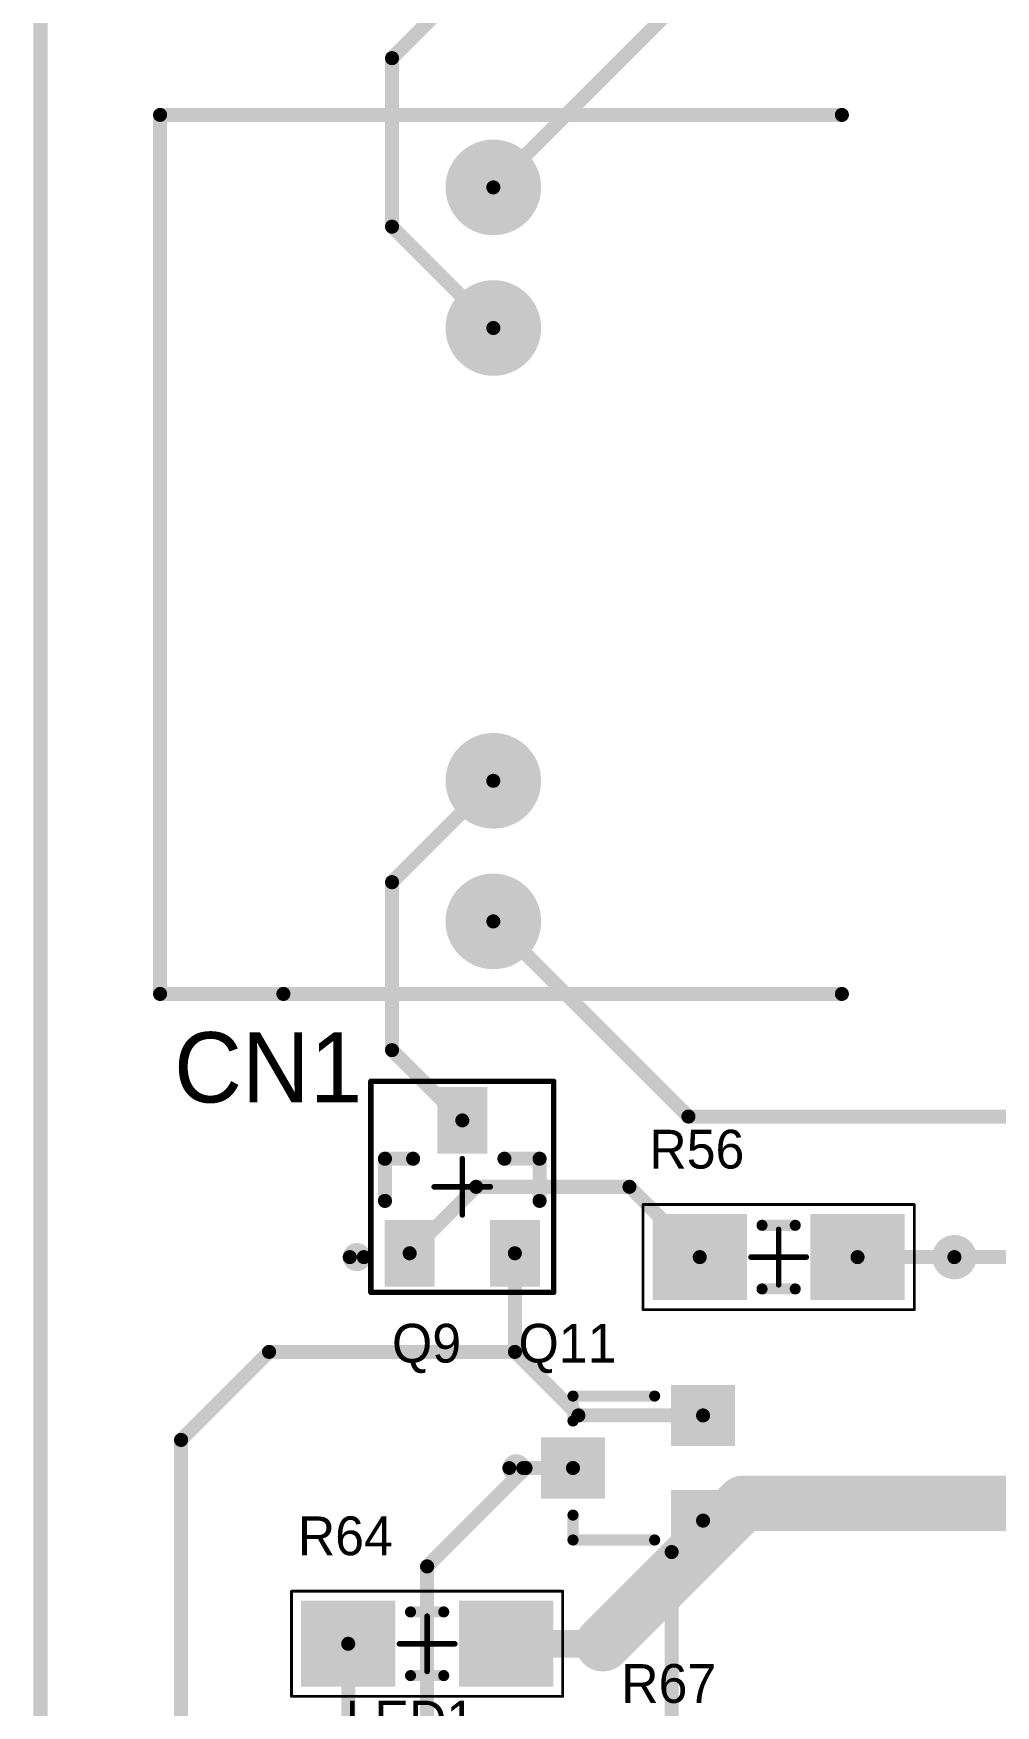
# Model space of a CAD drawing. Header units: millimetres. Extents: x 37 to 246, y 26 to 184.
# Drawn here: x 37.34 to 54.72, y 137.31 to 167.52 of the extents above; entities that cross this region are included whole.
import ezdxf

# ---------------------------------------------------------------- set-up
doc = ezdxf.new("R2010")
doc.units = ezdxf.units.MM
for name, color, linetype in [('BottomLayer', 5, 'Continuous'), ('BottomSolder', 6, 'Continuous'), ('KeepOutLayer', 6, 'Continuous'), ('Mechanical15', 56, 'Continuous'), ('MultiLayer', 9, 'Continuous'), ('PadHoleLayer', 156, 'Continuous'), ('TopLayer', 1, 'Continuous'), ('TopOverlay', 2, 'Continuous'), ('TopPaste', 8, 'Continuous'), ('TopSolder', 216, 'Continuous'), ('ViaHoleLayer', 16, 'Continuous')]:
    doc.layers.add(name, color=color, linetype=linetype)

msp = doc.modelspace()

# ---------------------------------------------------------------- linework, layer by layer
at = {"layer": 'BottomLayer'}
for points, const_width in [([(45.265, 164.74, 1), (46.027, 164.74, 1)], 0.762), ([(45.265, 162.2, 1), (46.027, 162.2, 1)], 0.762), ([(45.265, 154.02, 1), (46.027, 154.02, 1)], 0.762), ([(45.265, 151.48, 1), (46.027, 151.48, 1)], 0.762), ([(53.775, 145.415, 1), (54.175, 145.415, 1)], 0.4), ([(53.911, 145.415, 1), (54.038, 145.415, 1)], 0.127), ([(49.915, 140.97, 1), (50.415, 140.97, 1)], 0.5), ([(49.915, 140.97, 1), (50.415, 140.97, 1)], 0.5), ([(47.375, 138.43, 1), (47.875, 138.43, 1)], 0.5), ([(47.425, 138.43, 1), (47.825, 138.43, 1)], 0.4)]:
    msp.add_lwpolyline(points, format="xyb", close=True, dxfattribs=dict(at, const_width=const_width))
for points, const_width in [([(53.975, 145.415), (74.295, 145.415)], 0.254), ([(47.625, 138.43), (50.165, 140.97)], 1), ([(50.165, 140.97), (59.69, 140.97)], 1)]:
    msp.add_lwpolyline(points, dxfattribs=dict(at, const_width=const_width))
at = {"layer": 'BottomSolder', "const_width": 0.864}
for points in [[(45.214, 164.74, 1), (46.078, 164.74, 1)], [(45.214, 162.2, 1), (46.078, 162.2, 1)], [(45.214, 154.02, 1), (46.078, 154.02, 1)], [(45.214, 151.48, 1), (46.078, 151.48, 1)]]:
    msp.add_lwpolyline(points, format="xyb", close=True, dxfattribs=at)
at = {"layer": 'KeepOutLayer', "const_width": 0.254}
msp.add_lwpolyline([(37.465, 26.035), (37.465, 183.515)], dxfattribs=at)
at = {"layer": 'Mechanical15'}
for points, const_width in [([(43.434, 148.59), (46.736, 148.59)], 0.1), ([(43.434, 144.78), (43.434, 148.59)], 0.1), ([(46.736, 144.78), (46.736, 148.59)], 0.1), ([(45.085, 146.177), (45.085, 147.193)], 0.1), ([(44.577, 146.685), (45.593, 146.685)], 0.1), ([(48.35, 144.465), (48.35, 146.365)], 0.05), ([(48.35, 146.365), (53.25, 146.365)], 0.05), ([(53.25, 144.465), (53.25, 146.365)], 0.05), ([(50.8, 144.915), (50.8, 145.915)], 0.1), ([(50.3, 145.415), (51.3, 145.415)], 0.1), ([(43.434, 144.78), (46.736, 144.78)], 0.1), ([(48.35, 144.465), (53.25, 144.465)], 0.05), ([(42, 139.38), (46.9, 139.38)], 0.05), ([(42, 137.48), (42, 139.38)], 0.05), ([(46.9, 137.48), (46.9, 139.38)], 0.05), ([(44.45, 137.93), (44.45, 138.93)], 0.1), ([(43.95, 138.43), (44.95, 138.43)], 0.1), ([(42, 137.48), (46.9, 137.48)], 0.05)]:
    msp.add_lwpolyline(points, dxfattribs=dict(at, const_width=const_width))
for points, const_width in [([(43.409, 148.59, 1), (43.459, 148.59, 1)], 0.05), ([(43.409, 148.59, 1), (43.459, 148.59, 1)], 0.05), ([(46.711, 148.59, 1), (46.761, 148.59, 1)], 0.05), ([(46.711, 148.59, 1), (46.761, 148.59, 1)], 0.05), ([(45.06, 147.193, 1), (45.11, 147.193, 1)], 0.05), ([(44.552, 146.685, 1), (44.602, 146.685, 1)], 0.05), ([(45.568, 146.685, 1), (45.618, 146.685, 1)], 0.05), ([(45.06, 146.177, 1), (45.11, 146.177, 1)], 0.05), ([(48.338, 146.365, 1), (48.362, 146.365, 1)], 0.025), ([(48.338, 146.365, 1), (48.362, 146.365, 1)], 0.025), ([(53.238, 146.365, 1), (53.262, 146.365, 1)], 0.025), ([(53.238, 146.365, 1), (53.262, 146.365, 1)], 0.025), ([(50.775, 145.915, 1), (50.825, 145.915, 1)], 0.05), ([(50.275, 145.415, 1), (50.325, 145.415, 1)], 0.05), ([(51.275, 145.415, 1), (51.325, 145.415, 1)], 0.05), ([(43.409, 144.78, 1), (43.459, 144.78, 1)], 0.05), ([(43.409, 144.78, 1), (43.459, 144.78, 1)], 0.05), ([(46.711, 144.78, 1), (46.761, 144.78, 1)], 0.05), ([(46.711, 144.78, 1), (46.761, 144.78, 1)], 0.05), ([(50.775, 144.915, 1), (50.825, 144.915, 1)], 0.05), ([(48.338, 144.465, 1), (48.362, 144.465, 1)], 0.025), ([(48.338, 144.465, 1), (48.362, 144.465, 1)], 0.025), ([(53.238, 144.465, 1), (53.262, 144.465, 1)], 0.025), ([(53.238, 144.465, 1), (53.262, 144.465, 1)], 0.025), ([(41.988, 139.38, 1), (42.012, 139.38, 1)], 0.025), ([(41.988, 139.38, 1), (42.012, 139.38, 1)], 0.025), ([(46.888, 139.38, 1), (46.912, 139.38, 1)], 0.025), ([(46.888, 139.38, 1), (46.912, 139.38, 1)], 0.025), ([(44.425, 138.93, 1), (44.475, 138.93, 1)], 0.05), ([(43.925, 138.43, 1), (43.975, 138.43, 1)], 0.05), ([(44.925, 138.43, 1), (44.975, 138.43, 1)], 0.05), ([(44.425, 137.93, 1), (44.475, 137.93, 1)], 0.05), ([(41.988, 137.48, 1), (42.012, 137.48, 1)], 0.025), ([(41.988, 137.48, 1), (42.012, 137.48, 1)], 0.025), ([(46.888, 137.48, 1), (46.912, 137.48, 1)], 0.025), ([(46.888, 137.48, 1), (46.912, 137.48, 1)], 0.025)]:
    msp.add_lwpolyline(points, format="xyb", close=True, dxfattribs=dict(at, const_width=const_width))
at = {"layer": 'MultiLayer', "const_width": 0.4}
for points in [[(53.775, 145.415, 1), (54.175, 145.415, 1)], [(47.425, 138.43, 1), (47.825, 138.43, 1)]]:
    msp.add_lwpolyline(points, format="xyb", close=True, dxfattribs=at)
at = {"layer": 'PadHoleLayer', "const_width": 0.45}
for points in [[(45.421, 164.74, 1), (45.871, 164.74, 1)], [(45.421, 162.2, 1), (45.871, 162.2, 1)], [(45.421, 154.02, 1), (45.871, 154.02, 1)], [(45.421, 151.48, 1), (45.871, 151.48, 1)]]:
    msp.add_lwpolyline(points, format="xyb", close=True, dxfattribs=at)
at = {"layer": 'TopLayer'}
for points, const_width in [([(43.815, 167.075), (45.085, 168.345)], 0.254), ([(45.646, 164.74), (49.181, 168.275)], 0.254), ([(43.815, 164.031), (43.815, 167.075)], 0.254), ([(43.815, 164.031), (45.646, 162.2)], 0.254), ([(43.815, 152.189), (45.646, 154.02)], 0.254), ([(43.815, 149.155), (43.815, 152.189)], 0.254), ([(45.646, 151.48), (49.171, 147.955)], 0.254), ([(43.815, 149.155), (45.085, 147.885)], 0.254), ([(49.171, 147.955), (58.138, 147.955)], 0.254), ([(44.135, 145.485), (45.335, 146.685)], 0.254), ([(45.335, 146.685), (48.105, 146.685)], 0.254), ([(48.105, 146.685), (49.375, 145.415)], 0.254), ([(46.035, 143.703), (46.035, 145.485)], 0.254), ([(52.225, 145.415), (53.975, 145.415)], 0.254), ([(40.005, 142.113), (41.595, 143.703)], 0.254), ([(41.595, 143.703), (46.035, 143.703)], 0.254), ([(46.035, 143.703), (47.183, 142.555)], 0.254), ([(47.183, 142.555), (49.435, 142.555)], 0.254), ([(40.005, 133.604), (40.005, 142.113)], 0.254), ([(44.45, 139.827), (46.228, 141.605)], 0.254), ([(46.228, 141.605), (47.085, 141.605)], 0.254), ([(48.867, 140.087), (49.435, 140.655)], 0.254), ([(48.867, 135.763), (48.867, 140.087)], 0.254), ([(44.45, 136.906), (44.45, 139.827)], 0.254), ([(45.875, 138.43), (47.625, 138.43)], 0.5), ([(43.025, 135.93), (43.025, 138.43)], 0.254)]:
    msp.add_lwpolyline(points, dxfattribs=dict(at, const_width=const_width))
for points, const_width in [([(43.752, 167.075, 1), (43.879, 167.075, 1)], 0.127), ([(43.752, 167.075, 1), (43.879, 167.075, 1)], 0.127), ([(45.265, 164.74, 1), (46.027, 164.74, 1)], 0.762), ([(45.582, 164.74, 1), (45.709, 164.74, 1)], 0.127), ([(43.752, 164.031, 1), (43.879, 164.031, 1)], 0.127), ([(43.752, 164.031, 1), (43.879, 164.031, 1)], 0.127), ([(45.265, 162.2, 1), (46.027, 162.2, 1)], 0.762), ([(45.582, 162.2, 1), (45.709, 162.2, 1)], 0.127), ([(45.265, 154.02, 1), (46.027, 154.02, 1)], 0.762), ([(45.582, 154.02, 1), (45.709, 154.02, 1)], 0.127), ([(43.752, 152.189, 1), (43.879, 152.189, 1)], 0.127), ([(43.752, 152.189, 1), (43.879, 152.189, 1)], 0.127), ([(45.265, 151.48, 1), (46.027, 151.48, 1)], 0.762), ([(45.582, 151.48, 1), (45.709, 151.48, 1)], 0.127), ([(43.752, 149.155, 1), (43.879, 149.155, 1)], 0.127), ([(43.752, 149.155, 1), (43.879, 149.155, 1)], 0.127), ([(49.107, 147.955, 1), (49.234, 147.955, 1)], 0.127), ([(49.107, 147.955, 1), (49.234, 147.955, 1)], 0.127), ([(45.022, 147.885, 1), (45.148, 147.885, 1)], 0.127), ([(45.271, 146.685, 1), (45.398, 146.685, 1)], 0.127), ([(45.271, 146.685, 1), (45.398, 146.685, 1)], 0.127), ([(48.042, 146.685, 1), (48.169, 146.685, 1)], 0.127), ([(48.042, 146.685, 1), (48.169, 146.685, 1)], 0.127), ([(44.071, 145.485, 1), (44.198, 145.485, 1)], 0.127), ([(45.972, 145.485, 1), (46.099, 145.485, 1)], 0.127), ([(53.775, 145.415, 1), (54.175, 145.415, 1)], 0.4), ([(49.312, 145.415, 1), (49.439, 145.415, 1)], 0.127), ([(52.162, 145.415, 1), (52.289, 145.415, 1)], 0.127), ([(53.911, 145.415, 1), (54.038, 145.415, 1)], 0.127), ([(41.531, 143.703, 1), (41.658, 143.703, 1)], 0.127), ([(41.531, 143.703, 1), (41.658, 143.703, 1)], 0.127), ([(45.972, 143.703, 1), (46.099, 143.703, 1)], 0.127), ([(45.972, 143.703, 1), (46.099, 143.703, 1)], 0.127), ([(45.972, 143.703, 1), (46.099, 143.703, 1)], 0.127), ([(47.119, 142.555, 1), (47.246, 142.555, 1)], 0.127), ([(47.119, 142.555, 1), (47.246, 142.555, 1)], 0.127), ([(49.371, 142.555, 1), (49.498, 142.555, 1)], 0.127), ([(39.941, 142.113, 1), (40.069, 142.113, 1)], 0.127), ([(39.941, 142.113, 1), (40.069, 142.113, 1)], 0.127), ([(46.164, 141.605, 1), (46.291, 141.605, 1)], 0.127), ([(46.164, 141.605, 1), (46.291, 141.605, 1)], 0.127), ([(47.021, 141.605, 1), (47.148, 141.605, 1)], 0.127), ([(49.371, 140.655, 1), (49.498, 140.655, 1)], 0.127), ([(48.804, 140.087, 1), (48.931, 140.087, 1)], 0.127), ([(48.804, 140.087, 1), (48.931, 140.087, 1)], 0.127), ([(44.386, 139.827, 1), (44.514, 139.827, 1)], 0.127), ([(44.386, 139.827, 1), (44.514, 139.827, 1)], 0.127), ([(45.75, 138.43, 1), (46, 138.43, 1)], 0.25), ([(47.425, 138.43, 1), (47.825, 138.43, 1)], 0.4), ([(47.5, 138.43, 1), (47.75, 138.43, 1)], 0.25), ([(42.961, 138.43, 1), (43.088, 138.43, 1)], 0.127)]:
    msp.add_lwpolyline(points, format="xyb", close=True, dxfattribs=dict(at, const_width=const_width))
for points in [[(45.435, 147.385), (45.435, 148.385), (44.735, 147.385), (44.735, 148.385)], [(44.485, 144.985), (44.485, 145.985), (43.785, 144.985), (43.785, 145.985)], [(46.385, 144.985), (46.385, 145.985), (45.685, 144.985), (45.685, 145.985)], [(48.625, 146.09), (48.625, 144.74), (50.125, 146.09), (50.125, 144.74)], [(51.475, 146.09), (51.475, 144.74), (52.975, 146.09), (52.975, 144.74)], [(49.91, 142.105), (49.91, 143.005), (48.96, 142.105), (48.96, 143.005)], [(47.56, 141.155), (47.56, 142.055), (46.61, 141.155), (46.61, 142.055)], [(49.91, 140.205), (49.91, 141.105), (48.96, 140.205), (48.96, 141.105)], [(43.775, 137.755), (43.775, 139.105), (42.275, 137.755), (42.275, 139.105)], [(46.625, 137.755), (46.625, 139.105), (45.125, 137.755), (45.125, 139.105)]]:
    msp.add_solid(points, dxfattribs=at)
at = {"layer": 'TopOverlay'}
for points, const_width in [([(39.626, 150.17), (39.626, 166.05)], 0.254), ([(39.626, 166.05), (51.943, 166.05)], 0.254), ([(39.626, 150.17), (41.854, 150.17)], 0.254), ([(41.854, 150.17), (51.943, 150.17)], 0.254), ([(43.688, 147.193), (44.196, 147.193)], 0.254), ([(43.688, 146.431), (43.688, 147.193)], 0.254), ([(45.847, 147.193), (46.482, 147.193)], 0.254), ([(46.482, 146.431), (46.482, 147.193)], 0.254), ([(50.5, 145.99), (51.1, 145.99)], 0.2), ([(50.5, 144.84), (51.1, 144.84)], 0.2), ([(47.085, 142.905), (48.56, 142.905)], 0.2), ([(47.085, 142.455), (47.085, 142.905)], 0.2), ([(47.085, 140.305), (47.085, 140.755)], 0.2), ([(47.085, 140.305), (48.56, 140.305)], 0.2), ([(44.15, 139.005), (44.75, 139.005)], 0.2), ([(44.15, 137.855), (44.75, 137.855)], 0.2)]:
    msp.add_lwpolyline(points, dxfattribs=dict(at, const_width=const_width))
for points, const_width in [([(39.562, 166.05, 1), (39.689, 166.05, 1)], 0.127), ([(39.562, 166.05, 1), (39.689, 166.05, 1)], 0.127), ([(51.879, 166.05, 1), (52.006, 166.05, 1)], 0.127), ([(39.562, 150.17, 1), (39.689, 150.17, 1)], 0.127), ([(39.562, 150.17, 1), (39.689, 150.17, 1)], 0.127), ([(41.79, 150.17, 1), (41.917, 150.17, 1)], 0.127), ([(41.79, 150.17, 1), (41.917, 150.17, 1)], 0.127), ([(51.879, 150.17, 1), (52.006, 150.17, 1)], 0.127), ([(43.624, 147.193, 1), (43.752, 147.193, 1)], 0.127), ([(43.624, 147.193, 1), (43.752, 147.193, 1)], 0.127), ([(44.133, 147.193, 1), (44.26, 147.193, 1)], 0.127), ([(45.783, 147.193, 1), (45.91, 147.193, 1)], 0.127), ([(46.418, 147.193, 1), (46.545, 147.193, 1)], 0.127), ([(46.418, 147.193, 1), (46.545, 147.193, 1)], 0.127), ([(43.624, 146.431, 1), (43.752, 146.431, 1)], 0.127), ([(46.418, 146.431, 1), (46.545, 146.431, 1)], 0.127), ([(50.45, 145.99, 1), (50.55, 145.99, 1)], 0.1), ([(51.05, 145.99, 1), (51.15, 145.99, 1)], 0.1), ([(43.307, 145.415, 1), (43.053, 145.415, 1)], 0.254), ([(42.989, 145.415, 1), (43.116, 145.415, 1)], 0.127), ([(43.243, 145.415, 1), (43.37, 145.415, 1)], 0.127), ([(50.45, 144.84, 1), (50.55, 144.84, 1)], 0.1), ([(51.05, 144.84, 1), (51.15, 144.84, 1)], 0.1), ([(47.035, 142.905, 1), (47.135, 142.905, 1)], 0.1), ([(47.035, 142.905, 1), (47.135, 142.905, 1)], 0.1), ([(48.51, 142.905, 1), (48.61, 142.905, 1)], 0.1), ([(47.035, 142.455, 1), (47.135, 142.455, 1)], 0.1), ([(46.185, 141.605, 1), (45.935, 141.605, 1)], 0.25), ([(45.872, 141.605, 1), (45.997, 141.605, 1)], 0.125), ([(46.122, 141.605, 1), (46.247, 141.605, 1)], 0.125), ([(47.035, 140.755, 1), (47.135, 140.755, 1)], 0.1), ([(47.035, 140.305, 1), (47.135, 140.305, 1)], 0.1), ([(47.035, 140.305, 1), (47.135, 140.305, 1)], 0.1), ([(48.51, 140.305, 1), (48.61, 140.305, 1)], 0.1), ([(44.1, 139.005, 1), (44.2, 139.005, 1)], 0.1), ([(44.7, 139.005, 1), (44.8, 139.005, 1)], 0.1), ([(44.1, 137.855, 1), (44.2, 137.855, 1)], 0.1), ([(44.7, 137.855, 1), (44.8, 137.855, 1)], 0.1)]:
    msp.add_lwpolyline(points, format="xyb", close=True, dxfattribs=dict(at, const_width=const_width))
at = {"layer": 'TopPaste'}
for points in [[(45.435, 147.385), (45.435, 148.385), (44.735, 147.385), (44.735, 148.385)], [(44.485, 144.985), (44.485, 145.985), (43.785, 144.985), (43.785, 145.985)], [(46.385, 144.985), (46.385, 145.985), (45.685, 144.985), (45.685, 145.985)], [(48.625, 146.09), (48.625, 144.74), (50.125, 146.09), (50.125, 144.74)], [(51.475, 146.09), (51.475, 144.74), (52.975, 146.09), (52.975, 144.74)], [(49.91, 142.105), (49.91, 143.005), (48.96, 142.105), (48.96, 143.005)], [(47.56, 141.155), (47.56, 142.055), (46.61, 141.155), (46.61, 142.055)], [(49.91, 140.205), (49.91, 141.105), (48.96, 140.205), (48.96, 141.105)], [(43.775, 137.755), (43.775, 139.105), (42.275, 137.755), (42.275, 139.105)], [(46.625, 137.755), (46.625, 139.105), (45.125, 137.755), (45.125, 139.105)]]:
    msp.add_solid(points, dxfattribs=at)
at = {"layer": 'TopSolder', "const_width": 0.864}
for points in [[(45.214, 164.74, 1), (46.078, 164.74, 1)], [(45.214, 162.2, 1), (46.078, 162.2, 1)], [(45.214, 154.02, 1), (46.078, 154.02, 1)], [(45.214, 151.48, 1), (46.078, 151.48, 1)]]:
    msp.add_lwpolyline(points, format="xyb", close=True, dxfattribs=at)
at = {"layer": 'TopSolder'}
for points in [[(45.537, 147.283), (45.537, 148.487), (44.633, 147.283), (44.633, 148.487)], [(44.587, 144.883), (44.587, 146.087), (43.683, 144.883), (43.683, 146.087)], [(46.487, 144.883), (46.487, 146.087), (45.583, 144.883), (45.583, 146.087)], [(48.523, 146.192), (48.523, 144.638), (50.227, 146.192), (50.227, 144.638)], [(51.373, 146.192), (51.373, 144.638), (53.077, 146.192), (53.077, 144.638)], [(50.012, 142.003), (50.012, 143.107), (48.858, 142.003), (48.858, 143.107)], [(47.662, 141.053), (47.662, 142.157), (46.508, 141.053), (46.508, 142.157)], [(50.012, 140.103), (50.012, 141.207), (48.858, 140.103), (48.858, 141.207)], [(43.877, 137.653), (43.877, 139.207), (42.173, 137.653), (42.173, 139.207)], [(46.727, 137.653), (46.727, 139.207), (45.023, 137.653), (45.023, 139.207)]]:
    msp.add_solid(points, dxfattribs=at)
at = {"layer": 'ViaHoleLayer', "const_width": 0.2}
for points in [[(53.875, 145.415, 1), (54.075, 145.415, 1)], [(47.525, 138.43, 1), (47.725, 138.43, 1)]]:
    msp.add_lwpolyline(points, format="xyb", close=True, dxfattribs=at)

# ---------------------------------------------------------------- texts
at = {"layer": 'TopOverlay'}
for s, height, p in [('CN1', 1.27, (39.878, 148.209)), ('R56', 0.7, (48.463, 147.015)), ('Q9', 0.7, (43.815, 143.51)), ('Q11', 0.7, (46.101, 143.51)), ('R64', 0.7, (42.113, 140.03)), ('R67', 0.7, (47.955, 137.363)), ('LED1', 0.7, (42.977, 136.703))]:
    msp.add_text(s, height=height, dxfattribs=at).set_placement(p)

doc.saveas('drawing.dxf')
